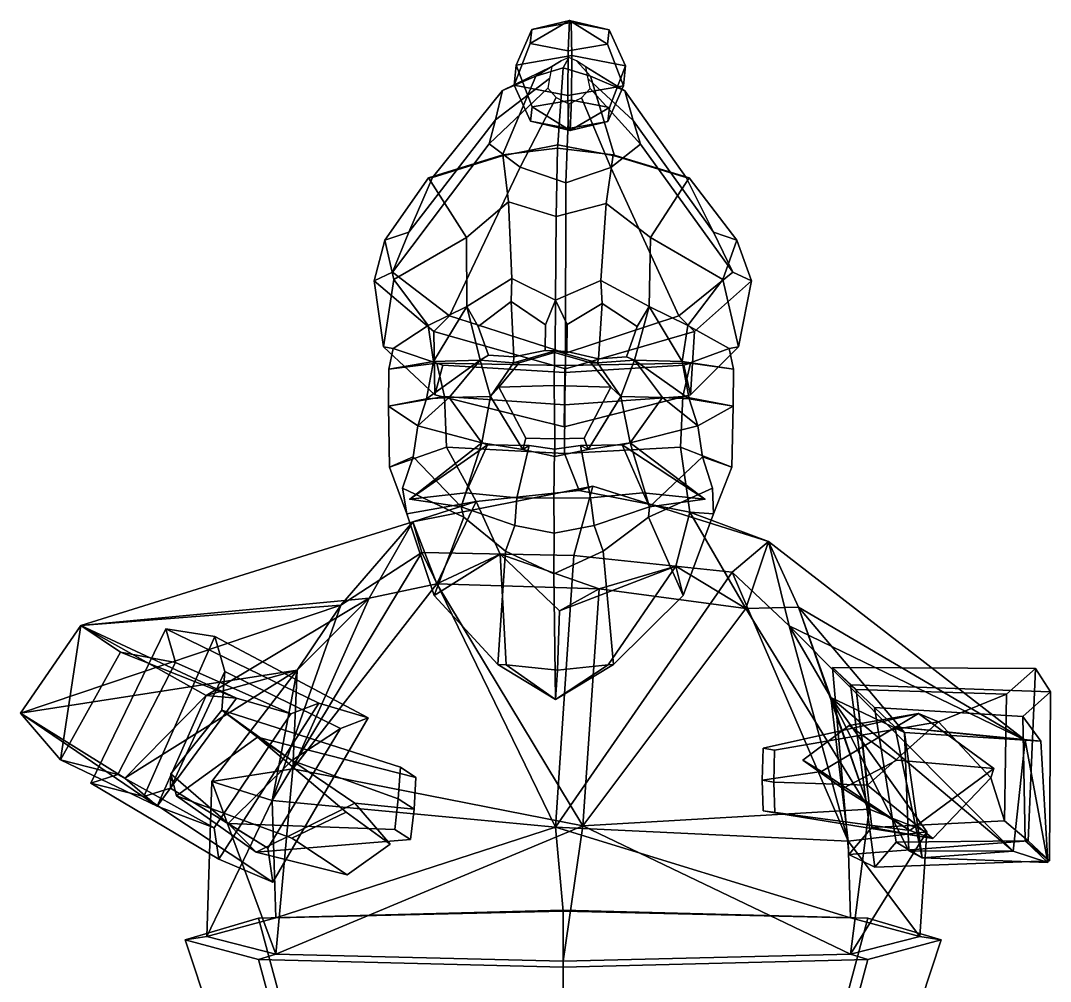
# Model space of a CAD drawing. Extents: x -194 to 169, y -132 to 383.
# Drawn here: x -194 to 168.7, y 44.9 to 383.2 of the extents above; entities that cross this region are included whole.
import ezdxf

# ---------------------------------------------------------------- set-up
doc = ezdxf.new("R2010")
doc.units = 0

msp = doc.modelspace()

# ---------------------------------------------------------------- linework, layer by layer
for p in [(-56.940975, 214.666931, 103.224373), (47.016312, 214.666931, 106.425728)]:
    msp.add_point(p)
for points in [[(-13.937325, 380.100983, -45.205139), (-0.072222, 382.477142, -51.764893), (0.210425, 370.867157, -62.409248), (-19.39781, 367.506805, -53.132427)], [(-1.131882, 372.554077, -23.625059), (-0.628225, 383.175873, -35.699928), (-14.467155, 375.139465, -31.13525)], [(-14.467155, 375.139465, -31.13525), (-0.628225, 383.175873, -35.699928), (-13.937325, 380.100983, -45.205139)], [(-0.628225, 383.175873, -35.699928), (-0.072222, 382.477142, -51.764893), (-13.937325, 380.100983, -45.205139)], [(-1.131882, 372.554077, -23.625059), (12.733252, 374.930206, -30.184755), (-0.628225, 383.175873, -35.699928)], [(-0.628225, 383.175873, -35.699928), (13.263081, 379.891724, -44.254642), (-0.072222, 382.477142, -51.764893)], [(12.733252, 374.930206, -30.184755), (13.263081, 379.891724, -44.254642), (-0.628225, 383.175873, -35.699928)], [(13.263081, 379.891724, -44.254642), (19.069365, 367.210876, -51.788227), (0.210425, 370.867157, -62.409248), (-0.072222, 382.477142, -51.764893)], [(-20.147104, 360.490143, -33.234528), (-14.467155, 375.139465, -31.13525), (-13.937325, 380.100983, -45.205139), (-19.39781, 367.506805, -53.132427)], [(18.32007, 360.194214, -31.890324), (19.069365, 367.210876, -51.788227), (13.263081, 379.891724, -44.254642), (12.733252, 374.930206, -30.184755)], [(-1.288159, 356.833862, -22.613531), (-1.131882, 372.554077, -23.625059), (-14.467155, 375.139465, -31.13525), (-20.147104, 360.490143, -33.234528)], [(-1.288159, 356.833862, -22.613531), (18.32007, 360.194214, -31.890324), (12.733252, 374.930206, -30.184755), (-1.131882, 372.554077, -23.625059)], [(-13.810957, 352.770782, -54.83794), (-19.39781, 367.506805, -53.132427), (0.210425, 370.867157, -62.409248), (0.054147, 355.146942, -61.397694)], [(-0.918624, 370.18689, -30.534952), (-3.606571, 369.01825, -31.05549), (-12.464718, 363.620728, 24.004448), (-2.910646, 366.535889, 26.832401)], [(-0.918624, 370.18689, -30.534952), (-2.910646, 366.535889, 26.832401), (6.777807, 363.557281, 24.631237), (1.780825, 368.976807, -30.867231)], [(13.389447, 352.561523, -53.887444), (0.054147, 355.146942, -61.397694), (0.210425, 370.867157, -62.409248), (19.069365, 367.210876, -51.788227)], [(-6.935081, 367.005981, -31.902798), (-7.66432, 362.814209, -33.433865), (-26.713478, 348.219025, 10.345639), (-24.273443, 358.610535, 19.307343)], [(-4.747187, 339.460724, 84.72261), (-2.910646, 366.535889, 26.832401), (-12.464718, 363.620728, 24.004448), (-24.331137, 335.565613, 77.783409)], [(-3.606571, 369.01825, -31.05549), (-6.935081, 367.005981, -31.902798), (-24.273443, 358.610535, 19.307343), (-12.464718, 363.620728, 24.004448)], [(-20.147104, 360.490143, -33.234528), (-19.39781, 367.506805, -53.132427), (-13.810957, 352.770782, -54.83794), (-14.340785, 347.809265, -40.768051)], [(-4.747187, 339.460724, 84.72261), (15.226632, 335.565613, 79.001587), (6.777807, 363.557281, 24.631237), (-2.910646, 366.535889, 26.832401)], [(1.780825, 368.976807, -30.867231), (6.777807, 363.557281, 24.631237), (18.816797, 358.468475, 20.710922), (5.129044, 366.913177, -31.481226)], [(5.129044, 366.913177, -31.481226), (18.816797, 358.468475, 20.710922), (21.731094, 348.059326, 11.923626), (5.898875, 362.709869, -32.959911)], [(18.32007, 360.194214, -31.890324), (12.859619, 347.600006, -39.817554), (13.389447, 352.561523, -53.887444), (19.069365, 367.210876, -51.788227)], [(-48.858006, 327.88382, 66.573013), (-24.331137, 335.565613, 77.783409), (-12.464718, 363.620728, 24.004448), (-24.273443, 358.610535, 19.307343)], [(-7.66432, 362.814209, -33.433865), (-8.334169, 359.433594, -34.671741), (-28.973219, 339.837769, 3.107253), (-26.713478, 348.219025, 10.345639)], [(5.898875, 362.709869, -32.959911), (21.731094, 348.059326, 11.923626), (24.373404, 339.661896, 4.844914), (6.601469, 359.318695, -34.14983)], [(40.396824, 327.883789, 69.321617), (18.816797, 358.468475, 20.710922), (6.777807, 363.557281, 24.631237), (15.226632, 335.565613, 79.001587)], [(-8.334169, 359.433594, -34.671741), (-5.319141, 356.100708, -35.753536), (-18.074415, 331.601685, -3.541466), (-28.973219, 339.837769, 3.107253)], [(-1.288159, 356.833862, -22.613531), (-20.147104, 360.490143, -33.234528), (-14.340785, 347.809265, -40.768051), (-1.005512, 345.223877, -33.257862)], [(-1.288159, 356.833862, -22.613531), (-1.005512, 345.223877, -33.257862), (12.859619, 347.600006, -39.817554), (18.32007, 360.194214, -31.890324)], [(6.601469, 359.318695, -34.14983), (24.373404, 339.661896, 4.844914), (13.848556, 331.496429, -2.501638), (3.618443, 356.031952, -35.441219)], [(-57.255695, 308.705017, 45.558994), (-48.858006, 327.88382, 66.573013), (-24.273443, 358.610535, 19.307343), (-26.713478, 348.219025, 10.345639)], [(-5.319141, 356.100708, -35.753536), (-0.839567, 353.836548, -36.396801), (-1.986962, 326.024261, -7.735815), (-18.074415, 331.601685, -3.541466)], [(3.618443, 356.031952, -35.441219), (13.848556, 331.496429, -2.501638), (-1.986962, 326.024261, -7.735815), (-0.839567, 353.836548, -36.396801)], [(50.071625, 308.705017, 48.86414), (21.731094, 348.059326, 11.923626), (18.816797, 358.468475, 20.710922), (40.396824, 327.883789, 69.321617)], [(-14.340785, 347.809265, -40.768051), (-13.810957, 352.770782, -54.83794), (-0.449521, 344.525116, -49.322773)], [(-0.449521, 344.525116, -49.322773), (-13.810957, 352.770782, -54.83794), (0.054147, 355.146942, -61.397694)], [(-0.449521, 344.525116, -49.322773), (0.054147, 355.146942, -61.397694), (13.389447, 352.561523, -53.887444)], [(12.859619, 347.600006, -39.817554), (-0.449521, 344.525116, -49.322773), (13.389447, 352.561523, -53.887444)], [(-62.954094, 294.658142, 26.902912), (-57.255695, 308.705017, 45.558994), (-26.713478, 348.219025, 10.345639), (-28.973219, 339.837769, 3.107253)], [(-1.005512, 345.223877, -33.257862), (-14.340785, 347.809265, -40.768051), (-0.449521, 344.525116, -49.322773)], [(-1.005512, 345.223877, -33.257862), (-0.449521, 344.525116, -49.322773), (12.859619, 347.600006, -39.817554)], [(56.907166, 294.658142, 30.594038), (24.373404, 339.661896, 4.844914), (21.731094, 348.059326, 11.923626), (50.071625, 308.705017, 48.86414)], [(-42.908192, 279.276276, 12.332158), (-62.954094, 294.658142, 26.902912), (-28.973219, 339.837769, 3.107253), (-18.074415, 331.601685, -3.541466)], [(-4.893739, 338.287506, 89.48156), (-4.747187, 339.460724, 84.72261), (-24.331137, 335.565613, 77.783409), (-24.108393, 335.973053, 83.177277)], [(-5.387251, 314.182129, 105.507233), (-4.893739, 338.287506, 89.48156), (-24.108393, 335.973053, 83.177277), (-22.18383, 319.413605, 97.250328)], [(-5.387251, 314.182129, 105.507233), (12.275182, 318.744507, 98.763695), (14.672416, 335.973053, 84.371536), (-4.893739, 338.287506, 89.48156)], [(-4.893739, 338.287506, 89.48156), (14.672416, 335.973053, 84.371536), (15.226632, 335.565613, 79.001587), (-4.747187, 339.460724, 84.72261)], [(37.795795, 279.276276, 14.817436), (13.848556, 331.496429, -2.501638), (24.373404, 339.661896, 4.844914), (56.907166, 294.658142, 30.594038)], [(-22.18383, 319.413605, 97.250328), (-24.108393, 335.973053, 83.177277), (-50.263901, 327.780029, 71.864624), (-36.941589, 306.809357, 91.078598)], [(-24.108393, 335.973053, 83.177277), (-24.331137, 335.565613, 77.783409), (-48.858006, 327.88382, 66.573013), (-50.263901, 327.780029, 71.864624)], [(12.275182, 318.744507, 98.763695), (27.866739, 306.809357, 93.074371), (41.474453, 327.780029, 74.689705), (14.672416, 335.973053, 84.371536)], [(14.672416, 335.973053, 84.371536), (41.474453, 327.780029, 74.689705), (40.396824, 327.883789, 69.321617), (15.226632, 335.565613, 79.001587)], [(-2.113953, 266.077332, -0.786104), (-42.908192, 279.276276, 12.332158), (-18.074415, 331.601685, -3.541466), (-1.986962, 326.024261, -7.735815)], [(-2.113953, 266.077332, -0.786104), (-1.986962, 326.024261, -7.735815), (13.848556, 331.496429, -2.501638), (37.795795, 279.276276, 14.817436)], [(-50.263901, 327.780029, 71.864624), (-48.858006, 327.88382, 66.573013), (-57.255695, 308.705017, 45.558994), (-65.648994, 305.843048, 48.503738)], [(-36.941589, 306.809357, 91.078598), (-50.263901, 327.780029, 71.864624), (-65.648994, 305.843048, 48.503738), (-62.485226, 292.054291, 77.249153)], [(27.866739, 306.809357, 93.074371), (53.341301, 292.054291, 80.816032), (58.267818, 305.843048, 52.319752), (41.474453, 327.780029, 74.689705)], [(41.474453, 327.780029, 74.689705), (58.267818, 305.843048, 52.319752), (50.071625, 308.705017, 48.86414), (40.396824, 327.883789, 69.321617)], [(-22.18383, 319.413605, 97.250328), (-36.941589, 306.809357, 91.078598), (-36.846767, 282.53186, 97.509003), (-20.958109, 292.429382, 108.411606)], [(-5.387251, 314.182129, 105.507233), (-22.18383, 319.413605, 97.250328), (-20.958109, 292.429382, 108.411606), (-5.590416, 284.700378, 112.104523)], [(-5.387251, 314.182129, 105.507233), (-5.590416, 284.700378, 112.104523), (10.375094, 291.650513, 109.500771), (12.275182, 318.744507, 98.763695)], [(12.275182, 318.744507, 98.763695), (10.375094, 291.650513, 109.500771), (27.376417, 282.53183, 99.486755), (27.866739, 306.809357, 93.074371)], [(-65.648994, 305.843048, 48.503738), (-57.255695, 308.705017, 45.558994), (-62.954094, 294.658142, 26.902912), (-69.50824, 291.560333, 26.792772)], [(58.267818, 305.843048, 52.319752), (63.455666, 291.560303, 30.887394), (56.907166, 294.658142, 30.594038), (50.071625, 308.705017, 48.86414)], [(-62.485226, 292.054291, 77.249153), (-65.648994, 305.843048, 48.503738), (-69.50824, 291.560333, 26.792772), (-66.148865, 268.317627, 47.635735)], [(-50.44812, 275.822205, 81.606972), (-36.846767, 282.53186, 97.509003), (-36.941589, 306.809357, 91.078598), (-62.485226, 292.054291, 77.249153)], [(41.058849, 275.822205, 84.424927), (53.341301, 292.054291, 80.816032), (27.866739, 306.809357, 93.074371), (27.376417, 282.53183, 99.486755)], [(53.341301, 292.054291, 80.816032), (58.820156, 268.317627, 51.484154), (63.455666, 291.560303, 30.887394), (58.267818, 305.843048, 52.319752)], [(-69.50824, 291.560333, 26.792772), (-62.954094, 294.658142, 26.902912), (-42.908192, 279.276276, 12.332158), (-48.408386, 273.717896, 11.320895)], [(63.455666, 291.560303, 30.887394), (43.347797, 273.717896, 14.146526), (37.795795, 279.276276, 14.817436), (56.907166, 294.658142, 30.594038)], [(-66.148865, 268.317627, 47.635735), (-69.50824, 291.560333, 26.792772), (-48.408386, 273.717896, 11.320895), (-48.027691, 251.409485, 28.046165)], [(-62.485226, 292.054291, 77.249153), (-66.148865, 268.317627, 47.635735), (-62.788857, 267.700134, 45.91787), (-50.44812, 275.822205, 81.606972)], [(-21.22477, 284.321808, 108.661354), (-20.958109, 292.429382, 108.411606), (-36.846767, 282.53186, 97.509003), (-32.868015, 275.450867, 98.934227)], [(-21.22477, 284.321808, 108.661354), (-9.14612, 276.046478, 111.096245), (-5.590416, 284.700378, 112.104523), (-20.958109, 292.429382, 108.411606)], [(10.882673, 283.617065, 109.485634), (10.375094, 291.650513, 109.500771), (-5.590416, 284.700378, 112.104523), (-1.531836, 276.175018, 111.504639)], [(10.882673, 283.617065, 109.485634), (23.156687, 275.439148, 98.152), (27.376417, 282.53183, 99.486755), (10.375094, 291.650513, 109.500771)], [(53.341301, 292.054291, 80.816032), (41.058849, 275.822205, 84.424927), (55.57222, 267.700134, 49.562798), (58.820156, 268.317627, 51.484154)], [(58.820156, 268.317627, 51.484154), (41.93869, 251.409454, 30.816679), (43.347797, 273.717896, 14.146526), (63.455666, 291.560303, 30.887394)], [(-20.301004, 264.759644, 107.882591), (-21.22477, 284.321808, 108.661354), (-32.868015, 275.450867, 98.934227), (-29.228153, 265.426422, 102.471085)], [(-9.14612, 276.046478, 111.096245), (-21.22477, 284.321808, 108.661354), (-20.301004, 264.759644, 107.882591), (-9.186757, 266.985901, 112.415825)], [(-9.186757, 266.985901, 112.415825), (-5.702297, 266.906525, 115.73761), (-5.590416, 284.700378, 112.104523), (-9.14612, 276.046478, 111.096245)], [(-1.579184, 266.737976, 113.042152), (-1.531836, 276.175018, 111.504639), (-5.590416, 284.700378, 112.104523), (-5.702297, 266.906525, 115.73761)], [(-1.531836, 276.175018, 111.504639), (-1.579184, 266.737976, 113.042152), (9.604443, 264.115112, 108.205948), (10.882673, 283.617065, 109.485634)], [(9.604443, 264.115112, 108.205948), (19.357082, 264.780762, 102.173042), (23.156687, 275.439148, 98.152), (10.882673, 283.617065, 109.485634)], [(-48.519455, 263.159363, 83.069038), (-36.846767, 282.53186, 97.509003), (-50.44812, 275.822205, 81.606972)], [(-32.098026, 263.640656, 103.479538), (-36.846767, 282.53186, 97.509003), (-48.519455, 263.159363, 83.069038)], [(-48.408386, 273.717896, 11.320895), (-42.908192, 279.276276, 12.332158), (-2.113953, 266.077332, -0.786104), (-2.060148, 260.533142, -2.533332)], [(-29.228153, 265.426422, 102.471085), (-32.868015, 275.450867, 98.934227), (-36.846767, 282.53186, 97.509003), (-32.098026, 263.640656, 103.479538)], [(43.347797, 273.717896, 14.146526), (-2.060148, 260.533142, -2.533332), (-2.113953, 266.077332, -0.786104), (37.795795, 279.276276, 14.817436)], [(19.357082, 264.780762, 102.173042), (22.269299, 263.640656, 105.153778), (27.376417, 282.53183, 99.486755), (23.156687, 275.439148, 98.152)], [(22.269299, 263.640656, 105.153778), (39.043877, 263.159363, 85.765549), (27.376417, 282.53183, 99.486755)], [(39.043877, 263.159363, 85.765549), (41.058849, 275.822205, 84.424927), (27.376417, 282.53183, 99.486755)], [(-50.44812, 275.822205, 81.606972), (-62.788857, 267.700134, 45.91787), (-64.310799, 260.450104, 46.464108), (-48.519455, 263.159363, 83.069038)], [(41.058849, 275.822205, 84.424927), (39.043877, 263.159363, 85.765549), (57.057659, 260.450104, 50.201645), (55.57222, 267.700134, 49.562798)], [(-48.027691, 251.409485, 28.046165), (-48.408386, 273.717896, 11.320895), (-2.060148, 260.533142, -2.533332), (-2.545224, 240.106781, 13.218466)], [(41.93869, 251.409454, 30.816679), (-2.545224, 240.106781, 13.218466), (-2.060148, 260.533142, -2.533332), (43.347797, 273.717896, 14.146526)], [(-66.148865, 268.317627, 47.635735), (-48.027691, 251.409485, 28.046165), (-45.232479, 261.872498, 21.296518), (-62.788857, 267.700134, 45.91787)], [(-64.310799, 260.450104, 46.464108), (-62.788857, 267.700134, 45.91787), (-45.232479, 261.872498, 21.296518), (-47.414516, 262.565369, 17.028852)], [(-20.301004, 264.759644, 107.882591), (-29.228153, 265.426422, 102.471085), (-32.098026, 263.640656, 103.479538), (-20.339148, 262.690552, 110.189789)], [(-6.034635, 254.690704, 134.92395), (-5.888649, 266.275269, 130.18338), (-18.402983, 262.661682, 126.464455), (-25.526558, 254.171753, 127.889778)], [(-20.301004, 264.759644, 107.882591), (-20.339148, 262.690552, 110.189789), (-5.702297, 266.906525, 115.73761), (-9.186757, 266.985901, 112.415825)], [(-5.888649, 266.275269, 130.18338), (-5.702297, 266.906525, 115.73761), (-20.339148, 262.690552, 110.189789), (-18.402983, 262.661682, 126.464455)], [(-6.034635, 254.690704, 134.92395), (13.853176, 254.171753, 129.102478), (6.830801, 262.661682, 127.241524), (-5.888649, 266.275269, 130.18338)], [(-5.888649, 266.275269, 130.18338), (6.830801, 262.661682, 127.241524), (9.248184, 262.690552, 111.100929), (-5.702297, 266.906525, 115.73761)], [(9.604443, 264.115112, 108.205948), (-1.579184, 266.737976, 113.042152), (-5.702297, 266.906525, 115.73761), (9.248184, 262.690552, 111.100929)], [(9.604443, 264.115112, 108.205948), (9.248184, 262.690552, 111.100929), (22.269299, 263.640656, 105.153778), (19.357082, 264.780762, 102.173042)], [(58.820156, 268.317627, 51.484154), (55.57222, 267.700134, 49.562798), (39.564095, 261.872498, 23.907825), (41.93869, 251.409454, 30.816679)], [(57.057659, 260.450104, 50.201645), (42.004585, 262.565369, 19.782511), (39.564095, 261.872498, 23.907825), (55.57222, 267.700134, 49.562798)], [(-48.519455, 263.159363, 83.069038), (-64.310799, 260.450104, 46.464108), (-64.420799, 247.388306, 49.328541), (-50.976524, 250.070251, 83.528214)], [(-64.420799, 247.388306, 49.328541), (-64.310799, 260.450104, 46.464108), (-47.414516, 262.565369, 17.028852), (-44.644276, 250.806702, 16.24423)], [(-50.976524, 250.070251, 83.528214), (-32.098026, 263.640656, 103.479538), (-48.519455, 263.159363, 83.069038)], [(-43.041733, 250.46991, 107.015518), (-32.098026, 263.640656, 103.479538), (-50.976524, 250.070251, 83.528214)], [(-48.027691, 251.409485, 28.046165), (-2.545224, 240.106781, 13.218466), (-2.324004, 259.301453, 6.0349), (-45.232479, 261.872498, 21.296518)], [(-47.414516, 262.565369, 17.028852), (-45.232479, 261.872498, 21.296518), (-2.324004, 259.301453, 6.0349), (-2.241621, 261.702209, 3.359717)], [(-44.644276, 250.806702, 16.24423), (-47.414516, 262.565369, 17.028852), (-2.241621, 261.702209, 3.359717), (-2.308822, 247.921387, 5.54221)], [(-43.041733, 250.46991, 107.015518), (-28.509933, 250.78186, 110.48671), (-32.098026, 263.640656, 103.479538)], [(-28.509933, 250.78186, 110.48671), (-20.339148, 262.690552, 110.189789), (-32.098026, 263.640656, 103.479538)], [(-25.526558, 254.171753, 127.889778), (-18.402983, 262.661682, 126.464455), (-20.339148, 262.690552, 110.189789), (-28.509933, 250.78186, 110.48671)], [(41.93869, 251.409454, 30.816679), (39.564095, 261.872498, 23.907825), (-2.324004, 259.301453, 6.0349), (-2.545224, 240.106781, 13.218466)], [(42.004585, 262.565369, 19.782511), (-2.241621, 261.702209, 3.359717), (-2.324004, 259.301453, 6.0349), (39.564095, 261.872498, 23.907825)], [(39.287876, 250.806702, 18.828918), (-2.308822, 247.921387, 5.54221), (-2.241621, 261.702209, 3.359717), (42.004585, 262.565369, 19.782511)], [(13.853176, 254.171753, 129.102478), (17.38522, 250.78186, 111.900047), (9.248184, 262.690552, 111.100929), (6.830801, 262.661682, 127.241524)], [(17.38522, 250.78186, 111.900047), (22.269299, 263.640656, 105.153778), (9.248184, 262.690552, 111.100929)], [(32.103073, 250.46991, 109.329605), (22.269299, 263.640656, 105.153778), (17.38522, 250.78186, 111.900047)], [(32.103073, 250.46991, 109.329605), (41.46804, 250.070251, 86.375046), (22.269299, 263.640656, 105.153778)], [(41.46804, 250.070251, 86.375046), (39.043877, 263.159363, 85.765549), (22.269299, 263.640656, 105.153778)], [(39.043877, 263.159363, 85.765549), (41.46804, 250.070251, 86.375046), (56.991203, 247.388306, 53.067421), (57.057659, 260.450104, 50.201645)], [(56.991203, 247.388306, 53.067421), (39.287876, 250.806702, 18.828918), (42.004585, 262.565369, 19.782511), (57.057659, 260.450104, 50.201645)], [(-15.986647, 236.195007, 124.281502), (-25.526558, 254.171753, 127.889778), (-28.509933, 250.78186, 110.48671), (-17.045681, 232.207275, 111.564476)], [(-5.878242, 235.947968, 129.845428), (-6.034635, 254.690704, 134.92395), (-25.526558, 254.171753, 127.889778), (-15.986647, 236.195007, 124.281502)], [(-5.878242, 235.947968, 129.845428), (4.553365, 236.195007, 124.914032), (13.853176, 254.171753, 129.102478), (-6.034635, 254.690704, 134.92395)], [(4.553365, 236.195007, 124.914032), (5.876373, 232.207275, 112.270363), (17.38522, 250.78186, 111.900047), (13.853176, 254.171753, 129.102478)], [(-64.061264, 225.934875, 51.829674), (-64.420799, 247.388306, 49.328541), (-44.644276, 250.806702, 16.24423), (-43.970387, 232.996033, 20.115067)], [(-54.039371, 240.530792, 83.376266), (-43.041733, 250.46991, 107.015518), (-50.976524, 250.070251, 83.528214)], [(-31.480211, 234.515106, 105.084923), (-43.041733, 250.46991, 107.015518), (-54.039371, 240.530792, 83.376266)], [(-43.970387, 232.996033, 20.115067), (-44.644276, 250.806702, 16.24423), (-2.308822, 247.921387, 5.54221), (-2.472995, 230.817017, 10.873325)], [(-31.480211, 234.515106, 105.084923), (-28.509933, 250.78186, 110.48671), (-43.041733, 250.46991, 107.015518)], [(-17.045681, 232.207275, 111.564476), (-28.509933, 250.78186, 110.48671), (-31.480211, 234.515106, 105.084923)], [(38.377087, 232.996033, 22.650953), (-2.472995, 230.817017, 10.873325), (-2.308822, 247.921387, 5.54221), (39.287876, 250.806702, 18.828918)], [(5.876373, 232.207275, 112.270363), (20.682249, 234.515106, 106.691261), (17.38522, 250.78186, 111.900047)], [(20.682249, 234.515106, 106.691261), (32.103073, 250.46991, 109.329605), (17.38522, 250.78186, 111.900047)], [(20.682249, 234.515106, 106.691261), (44.534435, 240.530792, 86.411842), (32.103073, 250.46991, 109.329605)], [(44.534435, 240.530792, 86.411842), (41.46804, 250.070251, 86.375046), (32.103073, 250.46991, 109.329605)], [(56.478451, 225.934875, 55.541691), (38.377087, 232.996033, 22.650953), (39.287876, 250.806702, 18.828918), (56.991203, 247.388306, 53.067421)], [(-50.976524, 250.070251, 83.528214), (-64.420799, 247.388306, 49.328541), (-54.039371, 240.530792, 83.376266)], [(-55.667454, 229.625214, 84.076973), (-54.039371, 240.530792, 83.376266), (-64.420799, 247.388306, 49.328541), (-64.061264, 225.934875, 51.829674)], [(41.46804, 250.070251, 86.375046), (44.534435, 240.530792, 86.411842), (56.991203, 247.388306, 53.067421)], [(46.116318, 229.625214, 87.211403), (56.478451, 225.934875, 55.541691), (56.991203, 247.388306, 53.067421), (44.534435, 240.530792, 86.411842)], [(-55.667454, 229.625214, 84.076973), (-38.815563, 212.050629, 112.357903), (-31.480211, 234.515106, 105.084923), (-54.039371, 240.530792, 83.376266)], [(46.116318, 229.625214, 87.211403), (44.534435, 240.530792, 86.411842), (20.682249, 234.515106, 106.691261), (27.556181, 212.050629, 114.401817)], [(-5.878242, 235.947968, 129.845428), (-15.986647, 236.195007, 124.281502), (-17.045681, 232.207275, 111.564476), (-5.771099, 229.733521, 117.971802)], [(-5.878242, 235.947968, 129.845428), (-5.771099, 229.733521, 117.971802), (5.876373, 232.207275, 112.270363), (4.553365, 236.195007, 124.914032)], [(-57.888786, 209.561066, 56.99498), (-64.061264, 225.934875, 51.829674), (-43.970387, 232.996033, 20.115067), (-33.48333, 213.823639, 35.744854)], [(-29.547773, 233.829132, 119.206482), (-31.480211, 234.515106, 105.084923), (-56.940975, 214.666931, 103.224373)], [(-56.940975, 214.666931, 103.224373), (-31.480211, 234.515106, 105.084923), (-38.815563, 212.050629, 112.357903)], [(-37.122482, 216.929077, 122.257767), (-29.547773, 233.829132, 119.206482), (-56.940975, 214.666931, 103.224373)], [(-33.48333, 213.823639, 35.744854), (-43.970387, 232.996033, 20.115067), (-2.472995, 230.817017, 10.873325), (2.6859, 217.803345, 10.947937)], [(-14.861389, 233.573364, 119.789482), (-29.547773, 233.829132, 119.206482), (-37.122482, 216.929077, 122.257767), (-19.18745, 215.194397, 131.584595)], [(-29.547773, 233.829132, 119.206482), (-14.861389, 233.573364, 119.789482), (-17.045681, 232.207275, 111.564476), (-31.480211, 234.515106, 105.084923)], [(-19.18745, 215.194397, 131.584595), (-6.223962, 215.026978, 132.677567), (-5.922398, 232.305115, 122.884903), (-14.861389, 233.573364, 119.789482)], [(-5.922398, 232.305115, 122.884903), (-5.771099, 229.733521, 117.971802), (-17.045681, 232.207275, 111.564476), (-14.861389, 233.573364, 119.789482)], [(6.782212, 215.194397, 132.384338), (3.190123, 233.573364, 120.345383), (-5.922398, 232.305115, 122.884903), (-6.223962, 215.026978, 132.677567)], [(-5.922398, 232.305115, 122.884903), (3.190123, 233.573364, 120.345383), (5.876373, 232.207275, 112.270363), (-5.771099, 229.733521, 117.971802)], [(41.678852, 210.084686, 33.962597), (2.6859, 217.803345, 10.947937), (-2.472995, 230.817017, 10.873325), (38.377087, 232.996033, 22.650953)], [(17.884552, 233.829132, 120.667152), (20.682249, 234.515106, 106.691261), (5.876373, 232.207275, 112.270363), (3.190123, 233.573364, 120.345383)], [(3.190123, 233.573364, 120.345383), (6.782212, 215.194397, 132.384338), (25.257158, 216.929077, 124.178741), (17.884552, 233.829132, 120.667152)], [(17.884552, 233.829132, 120.667152), (47.016312, 214.666931, 106.425728), (20.682249, 234.515106, 106.691261)], [(25.257158, 216.929077, 124.178741), (47.016312, 214.666931, 106.425728), (17.884552, 233.829132, 120.667152)], [(47.016312, 214.666931, 106.425728), (27.556181, 212.050629, 114.401817), (20.682249, 234.515106, 106.691261)], [(49.999836, 209.561066, 60.317406), (41.678852, 210.084686, 33.962597), (38.377087, 232.996033, 22.650953), (56.478451, 225.934875, 55.541691)], [(-57.888786, 209.561066, 56.99498), (-59.504498, 218.548492, 87.715729), (-55.667454, 229.625214, 84.076973), (-64.061264, 225.934875, 51.829674)], [(-55.667454, 229.625214, 84.076973), (-59.504498, 218.548492, 87.715729), (-37.86092, 208.361694, 103.552895), (-38.815563, 212.050629, 112.357903)], [(46.116318, 229.625214, 87.211403), (27.556181, 212.050629, 114.401817), (27.145132, 208.361694, 105.554749), (49.722195, 218.548492, 91.079361)], [(49.999836, 209.561066, 60.317406), (56.478451, 225.934875, 55.541691), (46.116318, 229.625214, 87.211403), (49.722195, 218.548492, 91.079361)], [(-37.86092, 208.361694, 103.552895), (-59.504498, 218.548492, 87.715729), (-57.888786, 209.561066, 56.99498), (-48.354897, 180.791321, 74.821022)], [(7.586558, 219.314117, 4.60381), (0.842014, 194.868103, -44.299114), (-52.621391, 195.897766, -31.653189), (-55.801708, 206.720581, 5.758267)], [(7.586558, 219.314117, 4.60381), (-55.801708, 206.720581, 5.758267), (-33.48333, 213.823639, 35.744854), (2.6859, 217.803345, 10.947937)], [(7.586558, 219.314117, 4.60381), (69.439888, 199.836121, -0.501278), (56.625771, 188.995331, -36.52636), (0.842014, 194.868103, -44.299114)], [(2.6859, 217.803345, 10.947937), (41.678852, 210.084686, 33.962597), (69.439888, 199.836121, -0.501278), (7.586558, 219.314117, 4.60381)], [(27.145132, 208.361694, 105.554749), (39.387142, 180.791321, 77.523033), (49.999836, 209.561066, 60.317406), (49.722195, 218.548492, 91.079361)], [(-38.815563, 212.050629, 112.357903), (-37.122482, 216.929077, 122.257767), (-56.940975, 214.666931, 103.224373)], [(-19.18745, 215.194397, 131.584595), (-37.122482, 216.929077, 122.257767), (-38.815563, 212.050629, 112.357903), (-19.899101, 205.389648, 122.152855)], [(-6.223962, 215.026978, 132.677567), (-19.18745, 215.194397, 131.584595), (-19.899101, 205.389648, 122.152855), (-6.086077, 202.713257, 128.200027)], [(-6.223962, 215.026978, 132.677567), (-6.086077, 202.713257, 128.200027), (8.072865, 205.389648, 123.014244), (6.782212, 215.194397, 132.384338)], [(6.782212, 215.194397, 132.384338), (8.072865, 205.389648, 123.014244), (27.556181, 212.050629, 114.401817), (25.257158, 216.929077, 124.178741)], [(27.556181, 212.050629, 114.401817), (47.016312, 214.666931, 106.425728), (25.257158, 216.929077, 124.178741)], [(-48.354897, 180.791321, 74.821022), (-57.888786, 209.561066, 56.99498), (-33.48333, 213.823639, 35.744854), (-25.027992, 195.383423, 66.66716)], [(-55.801708, 206.720581, 5.758267), (-47.341377, 184.863953, 65.221016), (-33.48333, 213.823639, 35.744854)], [(-47.341377, 184.863953, 65.221016), (-25.027992, 195.383423, 66.66716), (-33.48333, 213.823639, 35.744854)], [(-23.157578, 196.357849, 124.577705), (-19.899101, 205.389648, 122.152855), (-38.815563, 212.050629, 112.357903), (-37.86092, 208.361694, 103.552895)], [(11.175961, 196.357849, 125.635002), (27.145132, 208.361694, 105.554749), (27.556181, 212.050629, 114.401817), (8.072865, 205.389648, 123.014244)], [(-71.214088, 179.832153, 50.974697), (-55.801708, 206.720581, 5.758267), (-172.745056, 170.264587, 32.144348)], [(-81.188431, 177.343475, -27.240501), (-172.745056, 170.264587, 32.144348), (-55.801708, 206.720581, 5.758267)], [(-81.188431, 177.343475, -27.240501), (-55.801708, 206.720581, 5.758267), (-52.621391, 195.897766, -31.653189)], [(-71.214088, 179.832153, 50.974697), (-47.341377, 184.863953, 65.221016), (-55.801708, 206.720581, 5.758267)], [(-25.852146, 156.487183, 108.598885), (-23.157578, 196.357849, 124.577705), (-37.86092, 208.361694, 103.552895), (-48.354897, 180.791321, 74.821022)], [(14.848626, 156.487183, 109.852264), (39.387142, 180.791321, 77.523033), (27.145132, 208.361694, 105.554749), (11.175961, 196.357849, 125.635002)], [(39.387142, 180.791321, 77.523033), (36.792789, 191.124146, 64.636879), (41.678852, 210.084686, 33.962597), (49.999836, 209.561066, 60.317406)], [(61.492043, 176.186646, 59.094749), (41.678852, 210.084686, 33.962597), (36.792789, 191.124146, 64.636879)], [(69.439888, 199.836121, -0.501278), (41.678852, 210.084686, 33.962597), (61.492043, 176.186646, 59.094749)], [(-6.199937, 188.356995, 131.897385), (-6.086077, 202.713257, 128.200027), (-19.899101, 205.389648, 122.152855), (-23.157578, 196.357849, 124.577705)], [(-6.199937, 188.356995, 131.897385), (11.175961, 196.357849, 125.635002), (8.072865, 205.389648, 123.014244), (-6.086077, 202.713257, 128.200027)], [(76.668114, 170.100952, -30.881138), (56.625771, 188.995331, -36.52636), (69.439888, 199.836121, -0.501278)], [(80.028381, 176.67749, 47.423256), (69.439888, 199.836121, -0.501278), (61.492043, 176.186646, 59.094749)], [(80.028381, 176.67749, 47.423256), (159.746429, 129.885498, 8.016534), (69.439888, 199.836121, -0.501278)], [(76.668114, 170.100952, -30.881138), (69.439888, 199.836121, -0.501278), (159.746429, 129.885498, 8.016534)], [(-105.416008, 108.556007, -54.368057), (-52.621391, 195.897766, -31.653189), (-5.560335, 99.249718, -93.634972)], [(-105.416008, 108.556007, -54.368057), (-81.188431, 177.343475, -27.240501), (-52.621391, 195.897766, -31.653189)], [(-5.560335, 99.249718, -93.634972), (-52.621391, 195.897766, -31.653189), (0.842014, 194.868103, -44.299114)], [(-5.621575, 144.15686, 113.116318), (-6.199937, 188.356995, 131.897385), (-23.157578, 196.357849, 124.577705), (-25.852146, 156.487183, 108.598885)], [(-5.621575, 144.15686, 113.116318), (14.848626, 156.487183, 109.852264), (11.175961, 196.357849, 125.635002), (-6.199937, 188.356995, 131.897385)], [(-25.852146, 156.487183, 108.598885), (-48.354897, 180.791321, 74.821022), (-25.027992, 195.383423, 66.66716), (-22.94429, 156.346008, 92.759766)], [(9.813178, 183.124023, 70.95948), (-25.027992, 195.383423, 66.66716), (-47.341377, 184.863953, 65.221016)], [(-22.94429, 156.346008, 92.759766), (-25.027992, 195.383423, 66.66716), (-4.181389, 175.362854, 66.349396), (-4.882281, 154.489288, 89.109329)], [(-4.181389, 175.362854, 66.349396), (-25.027992, 195.383423, 66.66716), (9.813178, 183.124023, 70.95948)], [(-5.560335, 99.249718, -93.634972), (0.842014, 194.868103, -44.299114), (56.625771, 188.995331, -36.52636)], [(97.521942, 94.281471, -64.446007), (-5.560335, 99.249718, -93.634972), (56.625771, 188.995331, -36.52636)], [(12.920885, 156.346008, 93.864235), (-4.882281, 154.489288, 89.109329), (-4.181389, 175.362854, 66.349396), (36.792789, 191.124146, 64.636879)], [(-4.181389, 175.362854, 66.349396), (9.813178, 183.124023, 70.95948), (36.792789, 191.124146, 64.636879)], [(9.813178, 183.124023, 70.95948), (61.492043, 176.186646, 59.094749), (36.792789, 191.124146, 64.636879)], [(14.848626, 156.487183, 109.852264), (12.920885, 156.346008, 93.864235), (36.792789, 191.124146, 64.636879), (39.387142, 180.791321, 77.523033)], [(97.521942, 94.281471, -64.446007), (56.625771, 188.995331, -36.52636), (76.668114, 170.100952, -30.881138)], [(4.026316, 99.696953, 124.409538), (-47.341377, 184.863953, 65.221016), (-98.095306, 119.797493, 99.301193)], [(-98.095306, 119.797493, 99.301193), (-47.341377, 184.863953, 65.221016), (-71.214088, 179.832153, 50.974697)], [(4.026316, 99.696953, 124.409538), (9.813178, 183.124023, 70.95948), (-47.341377, 184.863953, 65.221016)], [(4.026316, 99.696953, 124.409538), (61.492043, 176.186646, 59.094749), (9.813178, 183.124023, 70.95948)], [(-71.214088, 179.832153, 50.974697), (-172.745056, 170.264587, 32.144348), (-128.642456, 145.536346, 46.641991)], [(-96.517235, 154.436218, 10.881739), (-71.214088, 179.832153, 50.974697), (-128.642456, 145.536346, 46.641991)], [(-98.095306, 119.797493, 99.301193), (-71.214088, 179.832153, 50.974697), (-96.517235, 154.436218, 10.881739)], [(-81.188431, 177.343475, -27.240501), (-193.963226, 139.398438, 10.339438), (-172.745056, 170.264587, 32.144348)], [(-96.517235, 154.436218, 10.881739), (-193.963226, 139.398438, 10.339438), (-81.188431, 177.343475, -27.240501)], [(-105.416008, 108.556007, -54.368057), (-96.517235, 154.436218, 10.881739), (-81.188431, 177.343475, -27.240501)], [(4.026316, 99.696953, 124.409538), (104.842651, 105.522942, 89.223251), (61.492043, 176.186646, 59.094749)], [(104.842651, 105.522942, 89.223251), (80.028381, 176.67749, 47.423256), (61.492043, 176.186646, 59.094749)], [(104.842651, 105.522942, 89.223251), (91.320625, 144.83609, 6.366066), (80.028381, 176.67749, 47.423256)], [(91.320625, 144.83609, 6.366066), (117.258553, 132.530701, 39.083374), (80.028381, 176.67749, 47.423256)], [(80.028381, 176.67749, 47.423256), (117.258553, 132.530701, 39.083374), (159.746429, 129.885498, 8.016534)], [(-179.859406, 122.977333, 90.168457), (-172.745056, 170.264587, 32.144348), (-193.963226, 139.398438, 10.339438)], [(-179.859406, 122.977333, 90.168457), (-158.810699, 160.829285, 82.961479), (-172.745056, 170.264587, 32.144348)], [(-117.917038, 144.680725, 53.124672), (-128.642456, 145.536346, 46.641991), (-172.745056, 170.264587, 32.144348)], [(-117.917038, 144.680725, 53.124672), (-172.745056, 170.264587, 32.144348), (-158.810699, 160.829285, 82.961479)], [(-150.584396, 109.976463, 152.390594), (-125.559258, 166.382324, 144.875809), (-142.838806, 169.005066, 117.599411), (-169.235977, 114.75248, 125.440216)], [(-169.235977, 114.75248, 125.440216), (-142.838806, 169.005066, 117.599411), (-139.398438, 157.244385, 113.252716), (-159.680206, 117.761436, 119.665649)], [(-88.880852, 142.907349, 77.384933), (-142.838806, 169.005066, 117.599411), (-125.559258, 166.382324, 144.875809), (-71.521034, 137.678711, 105.107841)], [(-88.880852, 142.907349, 77.384933), (-98.805107, 139.090881, 83.260132), (-139.398438, 157.244385, 113.252716), (-142.838806, 169.005066, 117.599411)], [(97.521942, 94.281471, -64.446007), (76.668114, 170.100952, -30.881138), (91.320625, 144.83609, 6.366066)], [(76.668114, 170.100952, -30.881138), (159.746429, 129.885498, 8.016534), (155.542877, 90.796638, -10.39019)], [(91.320625, 144.83609, 6.366066), (76.668114, 170.100952, -30.881138), (155.542877, 90.796638, -10.39019)], [(-150.584396, 109.976463, 152.390594), (-141.177078, 112.978722, 146.712799), (-122.024475, 154.035828, 140.363403), (-125.559258, 166.382324, 144.875809)], [(-71.521034, 137.678711, 105.107841), (-125.559258, 166.382324, 144.875809), (-122.024475, 154.035828, 140.363403), (-81.280602, 133.965271, 110.892532)], [(-159.680206, 117.761436, 119.665649), (-139.398438, 157.244385, 113.252716), (-158.810699, 160.829285, 82.961479), (-179.859406, 122.977333, 90.168457)], [(-158.810699, 160.829285, 82.961479), (-139.398438, 157.244385, 113.252716), (-98.805107, 139.090881, 83.260132), (-117.917038, 144.680725, 53.124672)], [(-5.621575, 144.15686, 113.116318), (-25.852146, 156.487183, 108.598885), (-22.94429, 156.346008, 92.759766)], [(-5.621575, 144.15686, 113.116318), (-22.94429, 156.346008, 92.759766), (-4.882281, 154.489288, 89.109329)], [(-5.621575, 144.15686, 113.116318), (12.920885, 156.346008, 93.864235), (14.848626, 156.487183, 109.852264)], [(-5.621575, 144.15686, 113.116318), (-4.882281, 154.489288, 89.109329), (12.920885, 156.346008, 93.864235)], [(-157.247726, 116.428825, 21.582251), (-193.963226, 139.398438, 10.339438), (-96.517235, 154.436218, 10.881739)], [(-157.247726, 116.428825, 21.582251), (-96.517235, 154.436218, 10.881739), (-128.642456, 145.536346, 46.641991)], [(-141.059738, 118.033485, 137.289963), (-123.11734, 140.388489, 132.276276), (-122.024475, 154.035828, 140.363403), (-141.177078, 112.978722, 146.712799)], [(-98.095306, 119.797493, 99.301193), (-96.517235, 154.436218, 10.881739), (-126.624367, 115.269478, 15.099775)], [(-126.624367, 115.269478, 15.099775), (-96.517235, 154.436218, 10.881739), (-105.416008, 108.556007, -54.368057)], [(-98.475166, 122.720497, 114.918724), (-81.280602, 133.965271, 110.892532), (-122.024475, 154.035828, 140.363403), (-123.11734, 140.388489, 132.276276)], [(106.915154, 85.088753, 95.071365), (97.679474, 89.547447, 127.66703), (91.943687, 155.428589, 111.415161), (98.314064, 149.333221, 79.485138)], [(98.314064, 149.333221, 79.485138), (91.943687, 155.428589, 111.415161), (163.408508, 155.089417, 126.186058), (168.691666, 146.825806, 95.311073)], [(97.679474, 89.547447, 127.66703), (105.752617, 99.069664, 127.387848), (100.295189, 147.640076, 114.892639), (91.943687, 155.428589, 111.415161)], [(91.943687, 155.428589, 111.415161), (100.295189, 147.640076, 114.892639), (153.276596, 146.002747, 125.924973), (163.408508, 155.089417, 126.186058)], [(160.835953, 94.403542, 139.413132), (163.408508, 155.089417, 126.186058), (153.276596, 146.002747, 125.924973), (152.486282, 101.408974, 136.103226)], [(160.835953, 94.403542, 139.413132), (168.331924, 87.311104, 107.940552), (168.691666, 146.825806, 95.311073), (163.408508, 155.089417, 126.186058)], [(106.915154, 85.088753, 95.071365), (98.314064, 149.333221, 79.485138), (106.785553, 141.378174, 83.024269), (114.379097, 93.913918, 94.80867)], [(98.314064, 149.333221, 79.485138), (168.691666, 146.825806, 95.311073), (158.963272, 138.204498, 95.038277), (106.785553, 141.378174, 83.024269)], [(-145.840836, 106.661629, 64.839012), (-157.247726, 116.428825, 21.582251), (-128.642456, 145.536346, 46.641991)], [(-145.840836, 106.661629, 64.839012), (-128.642456, 145.536346, 46.641991), (-117.917038, 144.680725, 53.124672)], [(127.275764, 95.245674, 116.950958), (104.245514, 114.038307, 105.975723), (100.295189, 147.640076, 114.892639), (105.752617, 99.069664, 127.387848)], [(104.245514, 114.038307, 105.975723), (129.262238, 136.33075, 111.886185), (153.276596, 146.002747, 125.924973), (100.295189, 147.640076, 114.892639)], [(147.760071, 116.547859, 121.237343), (152.486282, 101.408974, 136.103226), (153.276596, 146.002747, 125.924973), (129.262238, 136.33075, 111.886185)], [(168.331924, 87.311104, 107.940552), (159.829376, 94.391731, 104.581398), (158.963272, 138.204498, 95.038277), (168.691666, 146.825806, 95.311073)], [(-117.917038, 144.680725, 53.124672), (-98.805107, 139.090881, 83.260132), (-125.773506, 99.000801, 93.978348), (-145.840836, 106.661629, 64.839012)], [(-124.124481, 87.967873, 90.942215), (-125.773506, 99.000801, 93.978348), (-98.805107, 139.090881, 83.260132), (-88.880852, 142.907349, 77.384933)], [(-124.124481, 87.967873, 90.942215), (-88.880852, 142.907349, 77.384933), (-71.521034, 137.678711, 105.107841), (-105.079956, 79.873512, 118.134918)], [(104.842651, 105.522942, 89.223251), (125.233368, 97.553932, 2.592459), (91.320625, 144.83609, 6.366066)], [(125.233368, 97.553932, 2.592459), (97.521942, 94.281471, -64.446007), (91.320625, 144.83609, 6.366066)], [(118.798119, 90.891182, 15.280172), (117.258553, 132.530701, 39.083374), (91.320625, 144.83609, 6.366066)], [(118.798119, 90.891182, 15.280172), (91.320625, 144.83609, 6.366066), (155.542877, 90.796638, -10.39019)], [(-145.840836, 106.661629, 64.839012), (-179.859406, 122.977333, 90.168457), (-193.963226, 139.398438, 10.339438)], [(-145.840836, 106.661629, 64.839012), (-193.963226, 139.398438, 10.339438), (-157.247726, 116.428825, 21.582251)], [(-139.114304, 110.308144, 173.926315), (-110.590134, 130.881958, 164.840424), (-123.11734, 140.388489, 132.276276), (-141.059738, 118.033485, 137.289963)], [(-60.948902, 109.179466, 137.708649), (-98.475166, 122.720497, 114.918724), (-123.11734, 140.388489, 132.276276), (-60.176933, 120.301369, 139.917862)], [(-54.719772, 116.735023, 151.096542), (-60.176933, 120.301369, 139.917862), (-123.11734, 140.388489, 132.276276), (-110.590134, 130.881958, 164.840424)], [(67.185303, 115.744484, 141.358215), (88.043739, 118.867348, 148.074249), (122.251442, 139.196838, 142.499023), (67.491112, 127.002571, 139.800079)], [(67.491112, 127.002571, 139.800079), (122.251442, 139.196838, 142.499023), (129.262238, 136.33075, 111.886185), (71.538742, 126.302071, 128.26355)], [(81.479195, 122.797951, 199.341125), (97.767563, 134.955475, 203.095947), (122.251442, 139.196838, 142.499023), (88.043739, 118.867348, 148.074249)], [(114.572723, 122.840233, 199.951614), (148.795883, 119.882668, 154.719833), (122.251442, 139.196838, 142.499023), (97.767563, 134.955475, 203.095947)], [(113.8638, 134.548981, 48.26915), (123.538635, 88.439613, 60.216442), (114.379097, 93.913918, 94.80867), (106.785553, 141.378174, 83.024269)], [(165.317093, 129.491302, 60.528049), (113.8638, 134.548981, 48.26915), (106.785553, 141.378174, 83.024269), (158.963272, 138.204498, 95.038277)], [(148.795883, 119.882668, 154.719833), (147.760071, 116.547859, 121.237343), (129.262238, 136.33075, 111.886185), (122.251442, 139.196838, 142.499023)], [(159.829376, 94.391731, 104.581398), (167.837601, 86.738777, 70.204224), (165.317093, 129.491302, 60.528049), (158.963272, 138.204498, 95.038277)], [(-105.079956, 79.873512, 118.134918), (-71.521034, 137.678711, 105.107841), (-81.280602, 133.965271, 110.892532), (-106.873993, 91.785805, 121.421989)], [(71.349663, 115.049339, 129.843964), (71.538742, 126.302071, 128.26355), (129.262238, 136.33075, 111.886185), (104.245514, 114.038307, 105.975723)], [(95.576012, 112.791817, 206.316559), (114.572723, 122.840233, 199.951614), (97.767563, 134.955475, 203.095947), (81.479195, 122.797951, 199.341125)], [(123.538635, 88.439613, 60.216442), (113.8638, 134.548981, 48.26915), (117.258553, 132.530701, 39.083374)], [(113.8638, 134.548981, 48.26915), (159.746429, 129.885498, 8.016534), (117.258553, 132.530701, 39.083374)], [(113.8638, 134.548981, 48.26915), (165.317093, 129.491302, 60.528049), (159.746429, 129.885498, 8.016534)], [(-98.47226, 95.310097, 215.481628), (-79.342957, 104.497856, 220.50264), (-110.590134, 130.881958, 164.840424), (-139.114304, 110.308144, 173.926315)], [(-120.83773, 100.543236, 122.552071), (-106.873993, 91.785805, 121.421989), (-81.280602, 133.965271, 110.892532), (-98.475166, 122.720497, 114.918724)], [(-63.872444, 93.291481, 210.634933), (-76.240334, 107.616646, 159.226807), (-110.590134, 130.881958, 164.840424), (-79.342957, 104.497856, 220.50264)], [(-55.372234, 105.608009, 148.84848), (-54.719772, 116.735023, 151.096542), (-110.590134, 130.881958, 164.840424), (-76.240334, 107.616646, 159.226807)], [(123.538635, 88.439613, 60.216442), (117.258553, 132.530701, 39.083374), (118.798119, 90.891182, 15.280172)], [(67.185303, 115.744484, 141.358215), (67.491112, 127.002571, 139.800079), (71.538742, 126.302071, 128.26355), (71.349663, 115.049339, 129.843964)], [(167.837601, 86.738777, 70.204224), (155.542877, 90.796638, -10.39019), (159.746429, 129.885498, 8.016534)], [(167.837601, 86.738777, 70.204224), (159.746429, 129.885498, 8.016534), (165.317093, 129.491302, 60.528049)], [(-145.840836, 106.661629, 64.839012), (-125.773506, 99.000801, 93.978348), (-159.680206, 117.761436, 119.665649), (-179.859406, 122.977333, 90.168457)], [(-104.03064, 54.543251, 79.231934), (-98.095306, 119.797493, 99.301193), (-126.624367, 115.269478, 15.099775)], [(-62.147835, 98.425102, 135.854095), (-120.83773, 100.543236, 122.552071), (-98.475166, 122.720497, 114.918724), (-60.948902, 109.179466, 137.708649)], [(-104.03064, 54.543251, 79.231934), (4.026316, 99.696953, 124.409538), (-98.095306, 119.797493, 99.301193)], [(-55.372234, 105.608009, 148.84848), (-60.948902, 109.179466, 137.708649), (-60.176933, 120.301369, 139.917862), (-54.719772, 116.735023, 151.096542)], [(95.576012, 112.791817, 206.316559), (81.479195, 122.797951, 199.341125), (88.043739, 118.867348, 148.074249), (119.225189, 98.061806, 147.30043)], [(95.576012, 112.791817, 206.316559), (119.225189, 98.061806, 147.30043), (148.795883, 119.882668, 154.719833), (114.572723, 122.840233, 199.951614)], [(119.225189, 98.061806, 147.30043), (127.275764, 95.245674, 116.950958), (147.760071, 116.547859, 121.237343), (148.795883, 119.882668, 154.719833)], [(-124.124481, 87.967873, 90.942215), (-169.235977, 114.75248, 125.440216), (-159.680206, 117.761436, 119.665649), (-125.773506, 99.000801, 93.978348)], [(-120.83773, 100.543236, 122.552071), (-141.059738, 118.033485, 137.289963), (-141.177078, 112.978722, 146.712799), (-106.873993, 91.785805, 121.421989)], [(-111.063232, 90.405464, 155.49675), (-139.114304, 110.308144, 173.926315), (-141.059738, 118.033485, 137.289963), (-120.83773, 100.543236, 122.552071)], [(67.552757, 104.915077, 143.150345), (119.225189, 98.061806, 147.30043), (88.043739, 118.867348, 148.074249), (67.185303, 115.744484, 141.358215)], [(127.275764, 95.245674, 116.950958), (105.752617, 99.069664, 127.387848), (152.486282, 101.408974, 136.103226), (147.760071, 116.547859, 121.237343)], [(-124.124481, 87.967873, 90.942215), (-105.079956, 79.873512, 118.134918), (-150.584396, 109.976463, 152.390594), (-169.235977, 114.75248, 125.440216)], [(-105.079956, 79.873512, 118.134918), (-106.873993, 91.785805, 121.421989), (-141.177078, 112.978722, 146.712799), (-150.584396, 109.976463, 152.390594)], [(-104.03064, 54.543251, 79.231934), (-126.624367, 115.269478, 15.099775), (-128.420471, 60.774818, 5.174814)], [(-128.420471, 60.774818, 5.174814), (-126.624367, 115.269478, 15.099775), (-105.416008, 108.556007, -54.368057)], [(67.552757, 104.915077, 143.150345), (67.185303, 115.744484, 141.358215), (71.349663, 115.049339, 129.843964), (71.622978, 104.213005, 131.582031)], [(71.622978, 104.213005, 131.582031), (71.349663, 115.049339, 129.843964), (104.245514, 114.038307, 105.975723), (127.275764, 95.245674, 116.950958)], [(-78.947243, 82.434654, 216.026093), (-98.47226, 95.310097, 215.481628), (-139.114304, 110.308144, 173.926315), (-111.063232, 90.405464, 155.49675)], [(-56.663689, 94.847847, 147.061981), (-62.147835, 98.425102, 135.854095), (-60.948902, 109.179466, 137.708649), (-55.372234, 105.608009, 148.84848)], [(-128.420471, 60.774818, 5.174814), (-105.416008, 108.556007, -54.368057), (-104.030632, 67.352608, -72.996597)], [(-78.947243, 82.434654, 216.026093), (-111.063232, 90.405464, 155.49675), (-76.240334, 107.616646, 159.226807), (-63.872444, 93.291481, 210.634933)], [(-56.663689, 94.847847, 147.061981), (-55.372234, 105.608009, 148.84848), (-76.240334, 107.616646, 159.226807), (-111.063232, 90.405464, 155.49675)], [(-104.030632, 67.352608, -72.996597), (-105.416008, 108.556007, -54.368057), (-5.560335, 99.249718, -93.634972)], [(98.2649, 54.543251, 79.231926), (104.842651, 105.522942, 89.223251), (4.026316, 99.696953, 124.409538)], [(98.2649, 54.543251, 79.231926), (125.233368, 97.553932, 2.592459), (104.842651, 105.522942, 89.223251)], [(-78.947243, 82.434654, 216.026093), (-63.872444, 93.291481, 210.634933), (-79.342957, 104.497856, 220.50264), (-98.47226, 95.310097, 215.481628)], [(67.552757, 104.915077, 143.150345), (71.622978, 104.213005, 131.582031), (127.275764, 95.245674, 116.950958), (119.225189, 98.061806, 147.30043)], [(-56.663689, 94.847847, 147.061981), (-111.063232, 90.405464, 155.49675), (-120.83773, 100.543236, 122.552071), (-62.147835, 98.425102, 135.854095)], [(-104.03064, 54.543251, 79.231934), (-2.882867, 52.099342, 108.925697), (4.026316, 99.696953, 124.409538)], [(-104.030632, 67.352608, -72.996597), (-5.560335, 99.249718, -93.634972), (-2.897181, 69.624306, -102.703285)], [(98.2649, 67.352608, -72.996605), (-2.897181, 69.624306, -102.703285), (-5.560335, 99.249718, -93.634972)], [(98.2649, 67.352608, -72.996605), (-5.560335, 99.249718, -93.634972), (97.521942, 94.281471, -64.446007)], [(98.2649, 54.543251, 79.231926), (4.026316, 99.696953, 124.409538), (-2.882867, 52.099342, 108.925697)], [(97.679474, 89.547447, 127.66703), (160.835953, 94.403542, 139.413132), (152.486282, 101.408974, 136.103226), (105.752617, 99.069664, 127.387848)], [(122.654747, 60.774834, 5.174813), (97.521942, 94.281471, -64.446007), (125.233368, 97.553932, 2.592459)], [(106.915154, 85.088753, 95.071365), (168.331924, 87.311104, 107.940552), (160.835953, 94.403542, 139.413132), (97.679474, 89.547447, 127.66703)], [(98.2649, 54.543251, 79.231926), (122.654747, 60.774834, 5.174813), (125.233368, 97.553932, 2.592459)], [(106.915154, 85.088753, 95.071365), (114.379097, 93.913918, 94.80867), (159.829376, 94.391731, 104.581398), (168.331924, 87.311104, 107.940552)], [(123.538635, 88.439613, 60.216442), (167.837601, 86.738777, 70.204224), (159.829376, 94.391731, 104.581398), (114.379097, 93.913918, 94.80867)], [(122.654747, 60.774834, 5.174813), (98.2649, 67.352608, -72.996605), (97.521942, 94.281471, -64.446007)], [(123.538635, 88.439613, 60.216442), (118.798119, 90.891182, 15.280172), (155.542877, 90.796638, -10.39019)], [(123.538635, 88.439613, 60.216442), (155.542877, 90.796638, -10.39019), (167.837601, 86.738777, 70.204224)], [(-95.678932, 13.295494, -93.883919), (-110.131485, 67.148659, -84.695908), (-2.883085, 70.007042, -118.233078), (-2.882864, 15.20034, -127.584053)], [(-110.131485, 67.148659, -84.695908), (-104.030632, 67.352608, -72.996597), (-2.897181, 69.624306, -102.703285), (-2.883085, 70.007042, -118.233078)], [(104.365746, 67.148674, -84.695908), (-2.883085, 70.007042, -118.233078), (-2.897181, 69.624306, -102.703285), (98.2649, 67.352608, -72.996605)], [(89.913216, 13.295502, -93.883919), (-2.882864, 15.20034, -127.584053), (-2.883085, 70.007042, -118.233078), (104.365746, 67.148674, -84.695908)], [(-110.131485, 67.148659, -84.695908), (-136.046539, 59.603264, 4.97493), (-128.420471, 60.774818, 5.174814), (-104.030632, 67.352608, -72.996597)], [(-118.213753, 5.750099, -4.213085), (-136.046539, 59.603264, 4.97493), (-110.131485, 67.148659, -84.695908), (-95.678932, 13.295494, -93.883919)], [(112.448029, 5.750099, -4.213086), (89.913216, 13.295502, -93.883919), (104.365746, 67.148674, -84.695908), (130.280792, 59.603264, 4.974929)], [(104.365746, 67.148674, -84.695908), (98.2649, 67.352608, -72.996605), (122.654747, 60.774834, 5.174813), (130.280792, 59.603264, 4.974929)], [(-136.046539, 59.603264, 4.97493), (-110.131485, 52.674095, 87.322327), (-104.03064, 54.543251, 79.231934), (-128.420471, 60.774818, 5.174814)], [(-110.131485, 52.674095, 87.322327), (-136.046539, 59.603264, 4.97493), (-118.213753, 5.750099, -4.213085), (-95.678932, -1.179077, 78.134315)], [(104.365746, 52.674095, 87.322327), (89.913208, -1.17907, 78.134315), (112.448029, 5.750099, -4.213086), (130.280792, 59.603264, 4.974929)], [(130.280792, 59.603264, 4.974929), (122.654747, 60.774834, 5.174813), (98.2649, 54.543251, 79.231926), (104.365746, 52.674095, 87.322327)], [(-2.882867, 49.895164, 120.873329), (-2.882867, 52.099342, 108.925697), (-104.03064, 54.543251, 79.231934), (-110.131485, 52.674095, 87.322327)], [(-2.882867, 49.895164, 120.873329), (104.365746, 52.674095, 87.322327), (98.2649, 54.543251, 79.231926), (-2.882867, 52.099342, 108.925697)], [(-2.882864, -4.919319, 111.521301), (-2.882867, 49.895164, 120.873329), (-110.131485, 52.674095, 87.322327), (-95.678932, -1.179077, 78.134315)], [(-2.882864, -4.919319, 111.521301), (89.913208, -1.17907, 78.134315), (104.365746, 52.674095, 87.322327), (-2.882867, 49.895164, 120.873329)]]:
    msp.add_3dface(points)

doc.saveas('drawing.dxf')
